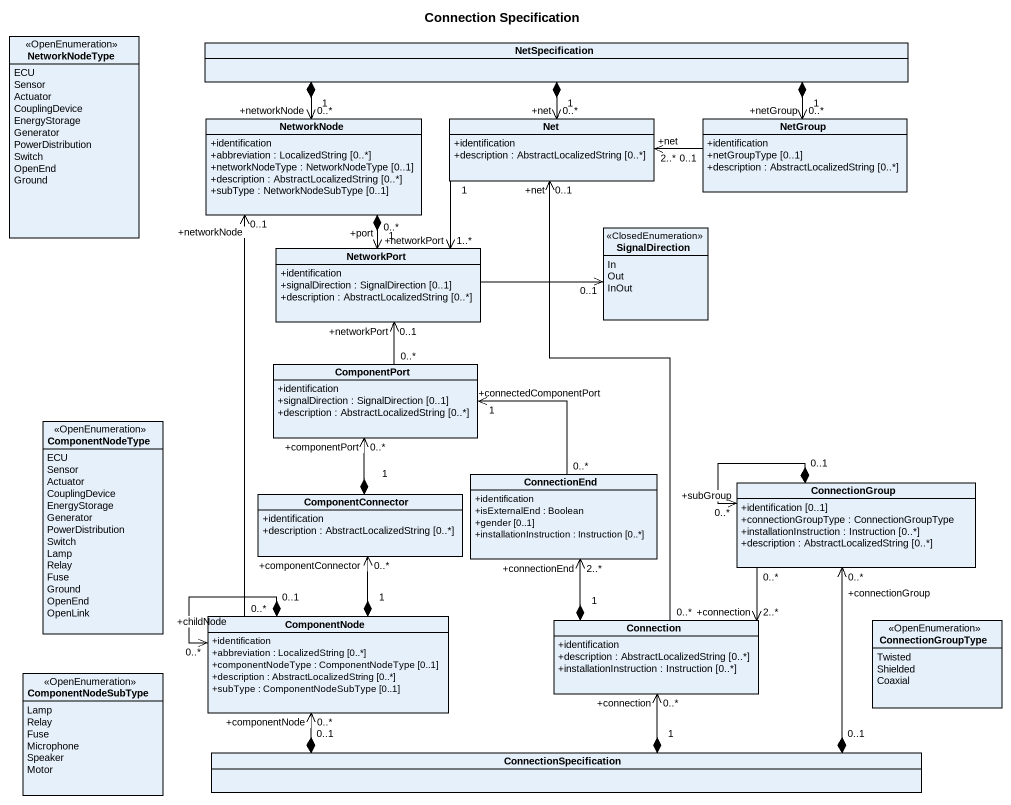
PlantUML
@startuml
title Connection Specification
hide circle
hide empty members
skinparam classAttributeIconSize 0
enum NetworkNodeType <<OpenEnumeration>> {
  ECU
  Sensor
  Actuator
  CouplingDevice
  EnergyStorage
  Generator
  PowerDistribution
  Switch
  OpenEnd
  Ground
}
class NetSpecification
class NetworkNode {
  +identification
  +abbreviation : LocalizedString [0..*]
  +networkNodeType : NetworkNodeType [0..1]
  +description : AbstractLocalizedString [0..*]
  +subType : NetworkNodeSubType [0..1]
}
class Net {
  +identification
  +description : AbstractLocalizedString [0..*]
}
class NetGroup {
  +identification
  +netGroupType [0..1]
  +description : AbstractLocalizedString [0..*]
}
class NetworkPort {
  +identification
  +signalDirection : SignalDirection [0..1]
  +description : AbstractLocalizedString [0..*]
}
enum SignalDirection <<ClosedEnumeration>> {
  In
  Out
  InOut
}
class ComponentPort {
  +identification
  +signalDirection : SignalDirection [0..1]
  +description : AbstractLocalizedString [0..*]
}
enum ComponentNodeType <<OpenEnumeration>> {
  ECU
  Sensor
  Actuator
  CouplingDevice
  EnergyStorage
  Generator
  PowerDistribution
  Switch
  Lamp
  Relay
  Fuse
  Ground
  OpenEnd
  OpenLink
}
class ConnectionEnd {
  +identification
  +isExternalEnd : Boolean
  +gender [0..1]
  +installationInstruction : Instruction [0..*]
}
class ComponentConnector {
  +identification
  +description : AbstractLocalizedString [0..*]
}
class ConnectionGroup {
  +identification [0..1]
  +connectionGroupType : ConnectionGroupType
  +installationInstruction : Instruction [0..*]
  +description : AbstractLocalizedString [0..*]
}
class ComponentNode {
  +identification
  +abbreviation : LocalizedString [0..*]
  +componentNodeType : ComponentNodeType [0..1]
  +description : AbstractLocalizedString [0..*]
  +subType : ComponentNodeSubType [0..1]
}
class Connection {
  +identification
  +description : AbstractLocalizedString [0..*]
  +installationInstruction : Instruction [0..*]
}
enum ConnectionGroupType <<OpenEnumeration>> {
  Twisted
  Shielded
  Coaxial
}
enum ComponentNodeSubType <<OpenEnumeration>> {
  Lamp
  Relay
  Fuse
  Microphone
  Speaker
  Motor
}
class ConnectionSpecification
NetSpecification "1" *-left-> "+networkNode\n0..*" NetworkNode
NetSpecification "1" *--> "+net\n0..*" Net
NetSpecification "1" *-right-> "+netGroup\n0..*" NetGroup
NetworkNode "1" *--> "+port\n0..*" NetworkPort
Net "1" --> "+networkPort\n1..*" NetworkPort
NetGroup "0..1" -left-> "+net\n2..*" Net
NetworkPort -right-> "0..1" SignalDirection
ComponentPort "0..*" -up-> "+networkPort\n0..1" NetworkPort
ConnectionEnd "0..*" -up-> "+connectedComponentPort\n1" ComponentPort
ComponentConnector "1" *-up-> "+componentPort\n0..*" ComponentPort
ConnectionGroup "0..1" *--> "+subGroup\n0..*" ConnectionGroup
ConnectionGroup "0..*" --> "+connection\n2..*" Connection
ComponentNode "0..*" -up-> "+networkNode\n0..1" NetworkNode
ComponentNode "1" *-up-> "0..*\n+componentConnector" ComponentConnector
ComponentNode "0..1" *--> "+childNode\n0..*" ComponentNode
Connection "0..*" -up-> "+net\n0..1" Net
Connection "1" *-up-> "+connectionEnd\n2..*" ConnectionEnd
ConnectionSpecification "0..1" *-up-> "+connectionGroup\n0..*" ConnectionGroup
ConnectionSpecification "0..1" *-left-> "+componentNode\n0..*" ComponentNode
ConnectionSpecification "1" *-up-> "+connection\n0..*" Connection
@enduml
